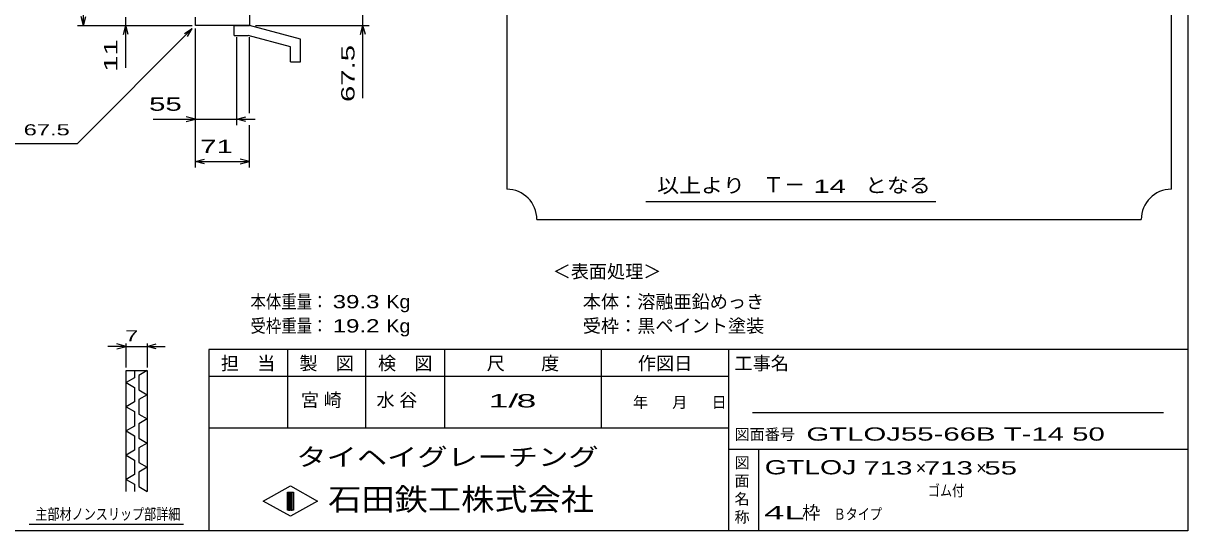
# Model space of a CAD drawing. Units: millimetres, scale not verified. Extents: x -1456 to 1385, y -1026 to 843.
# Drawn here: x -157 to 1385, y -917 to -246 of the extents above; entities that cross this region are included whole.
import ezdxf
from ezdxf.enums import TextEntityAlignment as Align

# ---------------------------------------------------------------- set-up
doc = ezdxf.new("R2010")
doc.units = ezdxf.units.MM
doc.header["$LTSCALE"] = 8
for name, color, linetype, lineweight in [('0_2', 150, 'Continuous', 25), ('19', 6, 'Continuous', 25), ('22', 4, 'Continuous', 25), ('24', 2, 'Continuous', 25), ('32', 4, 'Continuous', 25)]:
    doc.layers.add(name, color=color, linetype=linetype, lineweight=lineweight)
doc.styles.add('ベクトル', font='')
doc.styles.get('ベクトル').set_extended_font_data('ベクトル')

msp = doc.modelspace()

# ---------------------------------------------------------------- linework, layer by layer
at = {"layer": '0_2'}
for p, q in [((1384.8, 842.8), (1384.8, -917.2)), ((1384.8, -677.2), (88.8, -677.2)), ((88.8, -677.2), (88.8, -917.2)), ((192.8, -677.2), (192.8, -781.2)), ((296.8, -781.2), (296.8, -677.2)), ((400.8, -677.2), (400.8, -781.2)), ((608.8, -781.2), (608.8, -677.2)), ((776.8, -677.2), (776.8, -917.2)), ((776.8, -713.2), (88.8, -713.2)), ((1352.8, -761.2), (808.8, -761.2)), ((88.8, -781.2), (776.8, -781.2)), ((776.8, -809.2), (1384.8, -809.2)), ((816.8, -917.2), (816.8, -809.2)), ((160.8, -878), (196.8, -858)), ((196.8, -858), (232.8, -878)), ((196.8, -898), (160.8, -878)), ((192.8, -866), (200.8, -866)), ((192.8, -890), (192.8, -866)), ((192.8, -866), (194.4, -866)), ((194.4, -866), (194.4, -890)), ((196, -890), (196, -866)), ((196, -866), (197.6, -866)), ((232.8, -878), (196.8, -898)), ((197.6, -866), (197.6, -890)), ((199.2, -890), (199.2, -866)), ((199.2, -866), (200.8, -866)), ((200.8, -866), (200.8, -890)), ((200.8, -866), (200.8, -890)), ((200.8, -890), (192.8, -890)), ((194.4, -890), (196, -890)), ((197.6, -890), (199.2, -890)), ((1384.8, -917.2), (-1383.2, -917.2))]:
    msp.add_line(p, q, dxfattribs=at)
at = {"layer": '19'}
for p, q in [((142.5, 486.5), (142.5, -248.5)), ((71, -248.5), (71, -237.5)), ((142.5, -248.5), (71, -248.5)), ((122.49, -261.51), (122.49, -248.51)), ((122.49, -261.51), (140.78, -261.51)), ((122.5, -248.5), (142.5, -248.5)), ((197.11, -276.6), (140.78, -261.51)), ((210.11, -266.62), (142.5, -248.5)), ((197.11, -296.62), (197.11, -276.6)), ((210.11, -296.62), (210.11, -266.62)), ((197.11, -296.62), (210.11, -296.62))]:
    msp.add_line(p, q, dxfattribs=at)
at = {"layer": '22'}
for p, q in [((-77, -248.5), (-77, 486.5)), ((292.9, -248.5), (292.9, -181)), ((-77, -248.5), (-80.2, -236.5)), ((-77, -248.5), (-73.8, -236.5)), ((-21, -248.5), (-21, -237.5)), ((-85, -248.5), (67, -248.5)), ((-85, -404.5), (67, -252.5)), ((-29, -248.5), (67, -248.5)), ((-24.2, -260.5), (-21, -248.5)), ((-17.8, -260.5), (-21, -248.5)), ((-21, -304.5), (-21, -248.5)), ((56.6, -258.9), (67, -252.5)), ((60.6, -262.9), (67, -252.5)), ((71, -380.5), (71, -252.5)), ((71, -436.5), (71, -252.5)), ((150.5, -248.5), (300.9, -248.5)), ((289.7, -260.5), (292.9, -248.5)), ((296.1, -260.5), (292.9, -248.5)), ((292.9, -344.5), (292.9, -248.5)), ((126, -380.5), (126, -263.9)), ((142.5, -364.5), (142.5, -263.9)), ((71, -372.5), (59, -369.3)), ((126, -372.5), (138, -369.3)), ((15, -372.5), (71, -372.5)), ((59, -375.7), (71, -372.5)), ((71, -372.5), (126, -372.5)), ((138, -375.7), (126, -372.5)), ((126, -372.5), (150, -372.5)), ((142.5, -436.5), (142.5, -380.5)), ((-277, -404.5), (-85, -404.5)), ((71, -428.5), (83, -425.3)), ((83, -431.7), (71, -428.5)), ((71, -428.5), (142.5, -428.5)), ((142.5, -428.5), (130.5, -425.3)), ((130.5, -431.7), (142.5, -428.5))]:
    msp.add_line(p, q, dxfattribs=at)
at = {"layer": '24', "color": 4}
for p, q in [((483.2, 774.8), (483.2, -465.2)), ((1363.2, -465.2), (1363.2, 774.8)), ((667.2, -481.2), (1051.2, -481.2)), ((523.2, -505.2), (1323.2, -505.2))]:
    msp.add_line(p, q, dxfattribs=at)
for centre, start, end in [((483.2, -505.2), 0, 90), ((1363.2, -505.2), 90, 180)]:
    msp.add_arc(centre, 40, start, end, dxfattribs=at)
at = {"layer": '32'}
for p, q in [((-20.8, -673.2), (-44.8, -673.2)), ((-20.8, -673.2), (-32.8, -670)), ((-32.8, -676.4), (-20.8, -673.2)), ((-20.8, -701.2), (-20.8, -669.2)), ((-20.8, -673.2), (7.2, -673.2)), ((7.2, -669.2), (7.2, -701.2)), ((7.2, -673.2), (19.2, -670)), ((19.2, -676.4), (7.2, -673.2)), ((7.2, -673.2), (31.2, -673.2)), ((-20.8, -705.2), (7.2, -705.2)), ((-20.8, -865.2), (-20.8, -705.2)), ((-9.6, -705.2), (-9.6, -714.8)), ((7.2, -705.2), (-4, -711.6)), ((7.2, -705.2), (7.2, -865.2)), ((-9.6, -714.8), (-20.8, -721.2)), ((-20.8, -721.2), (-9.6, -727.6)), ((-4, -711.6), (-4, -730.8)), ((-9.6, -727.6), (-9.6, -746.8)), ((-4, -730.8), (7.2, -737.2)), ((7.2, -737.2), (-4, -743.6)), ((-9.6, -746.8), (-20.8, -753.2)), ((-20.8, -753.2), (-9.6, -759.6)), ((-4, -743.6), (-4, -762.8)), ((-9.6, -759.6), (-9.6, -778.8)), ((-4, -762.8), (7.2, -769.2)), ((7.2, -769.2), (-4, -775.6)), ((-9.6, -778.8), (-20.8, -785.2)), ((-20.8, -785.2), (-9.6, -791.6)), ((-4, -775.6), (-4, -794.8)), ((-9.6, -791.6), (-9.6, -810.8)), ((-4, -794.8), (7.2, -801.2)), ((7.2, -801.2), (-4, -807.6)), ((-9.6, -810.8), (-20.8, -817.2)), ((-4, -807.6), (-4, -826.8)), ((-20.8, -817.2), (-9.6, -823.6)), ((-9.6, -823.6), (-9.6, -842.8)), ((-4, -826.8), (7.2, -833.2)), ((-9.6, -842.8), (-20.8, -849.2)), ((7.2, -833.2), (-4, -839.6)), ((-4, -839.6), (-4, -858.8)), ((-20.8, -849.2), (-9.6, -855.6)), ((-9.6, -855.6), (-9.6, -865.2)), ((-4, -858.8), (7.2, -865.2)), ((55.2, -909.2), (-148.8, -909.2))]:
    msp.add_line(p, q, dxfattribs=at)

# ---------------------------------------------------------------- texts
at = {"layer": '0_2', "style": 'ベクトル'}
for s, height, p in [('担\u3000当', 17.6, (104.8, -695.6)), ('製\u3000図', 17.6, (208.8, -695.6)), ('検\u3000図', 17.6, (312.8, -695.6)), ('尺\u3000\u3000度', 17.6, (456.8, -695.6)), ('作図日', 17.6, (656.8, -695.6)), ('工事名', 17.6, (784.8, -695.6)), ('年', 14.66, (650.4, -747.2)), ('月', 14.66, (702.4, -747.2)), ('日', 14.66, (754.4, -747.2)), ('図面番号', 14.66, (784.8, -789.6)), ('図', 14.66, (784.8, -827.2)), ('面', 14.66, (784.8, -851.2)), ('名', 14.66, (784.8, -875.2)), ('称', 14.66, (784.8, -899.2))]:
    msp.add_text(s, height=height, dxfattribs=at).set_placement(p, align=Align.MIDDLE_LEFT)
at = {"layer": '0_2', "color": 222, "style": 'ベクトル'}
for s, height, width, p in [('タイヘイグレーチング', 23.46, 1.25, (204.8, -819.6)), ('石田鉄工株式会社', 29.33, 1.1, (246.8, -875.6))]:
    msp.add_text(s, height=height, dxfattribs=dict(at, width=width)).set_placement(p, align=Align.MIDDLE_LEFT)
at = {"layer": '22', "color": 2, "style": 'ベクトル', "width": 1.65}
for s, p in [(' 11 ', (-41, -320.5)), (' 67.5 ', (272.9, -360.5))]:
    msp.add_text(s, height=17.6, rotation=90, dxfattribs=at).set_placement(p, align=Align.MIDDLE_LEFT)
at = {"layer": '22', "color": 2, "style": 'ベクトル'}
for s, height, width, p in [(' 55 ', 17.6, 1.65, (-1, -352.5)), (' 67.5 ', 14.66, 1.6, (-165, -386.5)), (' 71 ', 17.6, 1.65, (66.75, -408.5)), ('本体重量：', 17.6, 0.85, (144, -614)), (' 39.3', 17.6, 1.35, (244, -614)), ('Kg', 17.6, 1.1, (324, -614)), ('受枠重量：', 17.6, 0.85, (144, -646)), (' 19.2', 17.6, 1.35, (244, -646)), ('Kg', 17.6, 1.1, (324, -646)), ('1/', 17.6, 2, (459.2, -745.2)), (' 8 ', 17.6, 2, (483.2, -745.2)), ('GTLOJ55-66B T-14 50                ', 17.6, 1.65, (880, -789.2)), ('GTLOJ', 18.77, 1.5, (824.8, -833.2)), (' 713 ', 17.6, 1.65, (944.8, -834)), (' 713 ', 17.6, 1.65, (1024.8, -834)), (' 55 ', 17.6, 1.65, (1104.8, -834)), ('ゴム付', 14.66, 0.8, (1040.8, -864)), ('4L', 17.6, 2.05, (824, -893.2)), ('Ｂタイプ', 14.66, 0.8, (916, -895.2))]:
    msp.add_text(s, height=height, dxfattribs=dict(at, width=width)).set_placement(p, align=Align.MIDDLE_LEFT)
for s, p in [('＜表面処理＞', (544, -574)), ('本体：', (584, -614)), ('溶融亜鉛めっき', (656, -614)), ('受枠：', (584, -646)), ('黒ペイント塗装', (656, -646)), ('×', (1024.8, -834)), ('×', (1104.8, -834)), ('枠', (874.4, -893.2))]:
    msp.add_text(s, height=17.6, dxfattribs=at).set_placement(p, align=Align.MIDDLE_LEFT)
at = {"layer": '22', "color": 2, "char_height": 17.6, "attachment_point": 4, "style": 'ベクトル'}
for s, insert in [('\\T1.25;宮崎\u3000', (210.8, -745.2)), ('\\T1.25;水谷\u3000', (310.8, -745.2))]:
    msp.add_mtext(s, dxfattribs=dict(at, insert=insert))
at = {"layer": '24', "style": 'ベクトル'}
for s, height, width, p in [('以上より\u3000', 19.35, 1.1, (682.4, -460)), (' 14 ', 17.6, 1.65, (878.4, -461.2)), ('となる', 19.35, 1.1, (957.6, -460))]:
    msp.add_text(s, height=height, dxfattribs=dict(at, width=width)).set_placement(p, align=Align.MIDDLE_LEFT)
msp.add_text('Ｔ－', height=20.53, dxfattribs=at).set_placement((822.4, -459.2), align=Align.MIDDLE_LEFT)
at = {"layer": '32', "color": 2, "style": 'ベクトル'}
for s, width, p in [(' 7 ', 1.6, (-30.8, -659.2)), ('主部材ノンスリップ部詳細', 0.8, (-140.8, -895.2))]:
    msp.add_text(s, height=14.66, dxfattribs=dict(at, width=width)).set_placement(p, align=Align.MIDDLE_LEFT)

doc.saveas('drawing.dxf')
